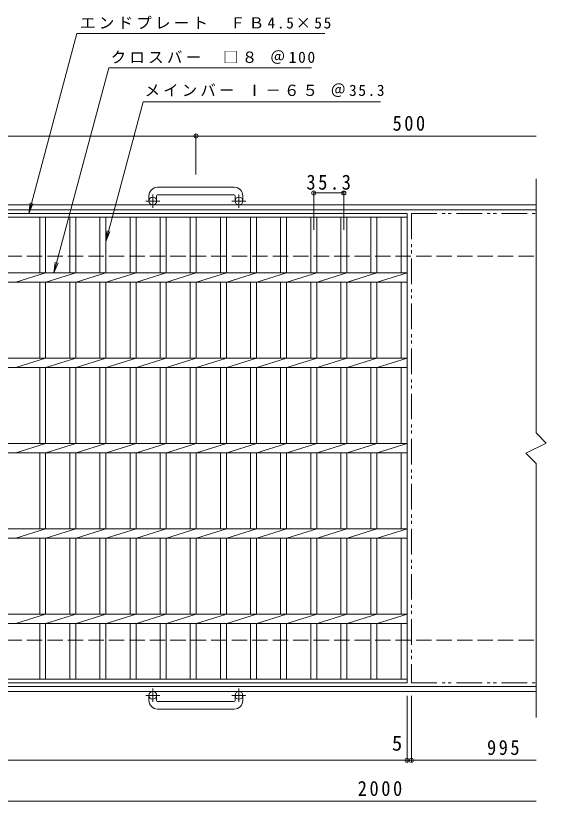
# Model space of a CAD drawing. Units: millimetres, scale not verified. Extents: x -925 to 979, y -824 to 735.
# Drawn here: x -327 to 294, y -185 to 735 of the extents above; entities that cross this region are included whole.
import ezdxf
from ezdxf.enums import TextEntityAlignment as Align

# ---------------------------------------------------------------- set-up
doc = ezdxf.new("R2010")
doc.units = ezdxf.units.MM
doc.header["$LTSCALE"] = 6
doc.header["$PDMODE"] = 32
doc.header["$PDSIZE"] = 4.8
for name, pattern in [('CHAIN1', [8, 5, -1, 1, -1]), ('DASHED3', [4, 3, -1]), ('DOUBLE_CHAIN1', [8.8, 5, -1, 0.6, -0.6, 0.6, -1])]:
    doc.linetypes.add(name, pattern=pattern)
for name, color, linetype, lineweight in [('B-1_ピット', 2, 'Continuous', 9), ('B-2_蓋', 3, 'Continuous', 9), ('B-4_寸法', 7, 'Continuous', 9)]:
    doc.layers.add(name, color=color, linetype=linetype, lineweight=lineweight)
doc.styles.add('ＭＳ ゴシック', font='')
doc.styles.get('ＭＳ ゴシック').set_extended_font_data('MS Gothic')

msp = doc.modelspace()

# ---------------------------------------------------------------- linework, layer by layer
at = {"layer": 'B-1_ピット'}
for p, q in [((-71.261, 534.002), (-161.261, 534.002)), ((-161.262, 525.003), (-71.261, 525.003)), ((-171.262, 524.003), (-171.262, 517.903)), ((-162.262, 524.003), (-162.262, 517.903)), ((-70.261, 524.003), (-70.261, 517.903)), ((-61.262, 524.003), (-61.262, 517.903)), ((282.387, 513.403), (-866.262, 513.403)), ((282.387, 507.402), (-866.262, 507.402)), ((282.387, -50.597), (-866.262, -50.597)), ((282.387, -56.597), (-866.262, -56.597)), ((-171.262, -67.198), (-171.262, -61.098)), ((-162.262, -67.198), (-162.262, -61.098)), ((-70.261, -67.198), (-70.261, -61.098)), ((-61.262, -67.198), (-61.262, -61.098)), ((-161.262, -68.198), (-71.261, -68.198)), ((-71.261, -77.198), (-161.261, -77.198))]:
    msp.add_line(p, q, dxfattribs=at)
at = {"layer": 'B-1_ピット', "linetype": 'CHAIN1'}
for p, q in [((-166.761, 509.795), (-166.761, 525.393)), ((-65.761, 509.795), (-65.761, 525.393)), ((-158.598, 517.903), (-175.006, 517.903)), ((-57.599, 517.903), (-74.006, 517.903)), ((-166.761, -52.991), (-166.761, -68.588)), ((-65.761, -52.991), (-65.761, -68.588)), ((-158.598, -61.098), (-175.006, -61.098)), ((-57.599, -61.098), (-74.006, -61.098))]:
    msp.add_line(p, q, dxfattribs=at)
at = {"layer": 'B-1_ピット', "linetype": 'DASHED3'}
for p, q in [((-866.262, 453.403), (282.387, 453.403)), ((-866.262, 3.402), (282.387, 3.402))]:
    msp.add_line(p, q, dxfattribs=at)
at = {"layer": 'B-1_ピット'}
for centre in [(-166.761, 517.903), (-65.761, 517.903), (-166.761, -61.098), (-65.761, -61.098)]:
    msp.add_circle(centre, 4.5, dxfattribs=at)
for centre, radius, start, end in [((-161.261, 524.003), 10, 90, 180), ((-71.261, 524.003), 10, 0, 90), ((-161.262, 524.003), 1, 90, 180), ((-71.261, 524.003), 1, 0, 90), ((-161.261, -67.198), 10, 180, 270), ((-161.262, -67.198), 1, 180, 270), ((-71.261, -67.198), 10, 270, 0), ((-71.261, -67.198), 1, 270, 0)]:
    msp.add_arc(centre, radius, start, end, dxfattribs=at)
at = {"layer": 'B-2_蓋'}
for p, q in [((282.387, 543.727), (282.387, 246.403)), ((-863.762, 503.403), (131.239, 503.403)), ((-863.762, 498.903), (131.239, 498.903)), ((-299.361, 498.903), (-299.361, 433.903)), ((-292.361, 498.903), (-292.361, 433.903)), ((-264.062, 498.903), (-264.062, 433.903)), ((-257.062, 498.903), (-257.062, 433.903)), ((-228.761, 498.903), (-228.761, 433.903)), ((-221.761, 498.903), (-221.761, 433.903)), ((-193.461, 498.903), (-193.461, 433.903)), ((-186.461, 498.903), (-186.461, 433.903)), ((-158.162, 498.903), (-158.162, 433.903)), ((-151.162, 498.903), (-151.162, 433.903)), ((-122.862, 498.903), (-122.862, 433.903)), ((-115.862, 498.903), (-115.862, 433.903)), ((-87.562, 498.903), (-87.562, 433.903)), ((-80.562, 498.903), (-80.562, 433.903)), ((-52.262, 498.903), (-52.262, 433.903)), ((-45.262, 498.903), (-45.262, 433.903)), ((-16.961, 498.903), (-16.961, 433.903)), ((-9.961, 498.903), (-9.961, 433.903)), ((18.339, 498.903), (18.339, 433.903)), ((25.339, 498.903), (25.339, 433.903)), ((53.638, 498.903), (53.638, 433.903)), ((60.639, 498.903), (60.639, 433.903)), ((88.938, 498.903), (88.938, 433.903)), ((95.939, 498.903), (95.939, 433.903)), ((124.238, 498.903), (124.238, 433.903)), ((131.239, 503.403), (131.239, -46.598)), ((-863.762, 433.903), (131.239, 433.903)), ((-327.262, 422.904), (-292.362, 433.903)), ((-291.961, 422.904), (-257.062, 433.903)), ((-256.661, 422.904), (-221.761, 433.903)), ((-221.362, 422.904), (-186.462, 433.903)), ((-186.061, 422.904), (-151.162, 433.903)), ((-150.761, 422.904), (-115.862, 433.903)), ((-115.462, 422.904), (-80.562, 433.903)), ((-80.161, 422.904), (-45.262, 433.903)), ((-44.861, 422.904), (-9.961, 433.903)), ((-9.561, 422.904), (25.339, 433.903)), ((25.738, 422.904), (60.639, 433.903)), ((61.038, 422.904), (95.938, 433.903)), ((96.339, 422.904), (131.238, 433.903)), ((-863.762, 422.904), (131.239, 422.904)), ((-299.361, 422.904), (-299.361, 333.903)), ((-292.361, 422.904), (-292.361, 333.903)), ((-264.062, 422.904), (-264.062, 333.903)), ((-257.062, 422.904), (-257.062, 333.903)), ((-228.761, 422.904), (-228.761, 333.903)), ((-221.761, 422.904), (-221.761, 333.903)), ((-193.461, 422.904), (-193.461, 333.903)), ((-186.461, 422.904), (-186.461, 333.903)), ((-158.162, 422.904), (-158.162, 333.903)), ((-151.162, 422.904), (-151.162, 333.903)), ((-122.862, 422.904), (-122.862, 333.903)), ((-115.862, 422.904), (-115.862, 333.903)), ((-87.562, 422.904), (-87.562, 333.903)), ((-80.562, 422.904), (-80.562, 333.903)), ((-52.262, 422.904), (-52.262, 333.903)), ((-45.262, 422.904), (-45.262, 333.903)), ((-16.961, 422.904), (-16.961, 333.903)), ((-9.961, 422.904), (-9.961, 333.903)), ((18.339, 422.904), (18.339, 333.903)), ((25.339, 422.904), (25.339, 333.903)), ((53.638, 422.904), (53.638, 333.903)), ((60.639, 422.904), (60.639, 333.903)), ((88.938, 422.904), (88.938, 333.903)), ((95.939, 422.904), (95.939, 333.903)), ((124.238, 422.904), (124.238, 333.903)), ((-863.762, 333.903), (131.239, 333.903)), ((-327.262, 322.904), (-292.362, 333.903)), ((-291.961, 322.904), (-257.062, 333.903)), ((-256.661, 322.904), (-221.761, 333.903)), ((-221.362, 322.904), (-186.462, 333.903)), ((-186.061, 322.904), (-151.162, 333.903)), ((-150.761, 322.904), (-115.862, 333.903)), ((-115.462, 322.904), (-80.562, 333.903)), ((-80.161, 322.904), (-45.262, 333.903)), ((-44.861, 322.904), (-9.961, 333.903)), ((-9.561, 322.904), (25.339, 333.903)), ((25.738, 322.904), (60.639, 333.903)), ((61.038, 322.904), (95.938, 333.903)), ((96.339, 322.904), (131.238, 333.903)), ((-863.762, 322.904), (131.239, 322.904)), ((-299.361, 322.904), (-299.361, 233.903)), ((-292.361, 322.904), (-292.361, 233.903)), ((-264.062, 322.904), (-264.062, 233.903)), ((-257.062, 322.904), (-257.062, 233.903)), ((-228.761, 322.904), (-228.761, 233.903)), ((-221.761, 322.904), (-221.761, 233.903)), ((-193.461, 322.904), (-193.461, 233.903)), ((-186.461, 322.904), (-186.461, 233.903)), ((-158.162, 322.904), (-158.162, 233.903)), ((-151.162, 322.904), (-151.162, 233.903)), ((-122.862, 322.904), (-122.862, 233.903)), ((-115.862, 322.904), (-115.862, 233.903)), ((-87.562, 322.904), (-87.562, 233.903)), ((-80.562, 322.904), (-80.562, 233.903)), ((-52.262, 322.904), (-52.262, 233.903)), ((-45.262, 322.904), (-45.262, 233.903)), ((-16.961, 322.904), (-16.961, 233.903)), ((-9.961, 322.904), (-9.961, 233.903)), ((18.339, 322.904), (18.339, 233.903)), ((25.339, 322.904), (25.339, 233.903)), ((53.638, 322.904), (53.638, 233.903)), ((60.639, 322.904), (60.639, 233.903)), ((88.938, 322.904), (88.938, 233.903)), ((95.939, 322.904), (95.939, 233.903)), ((124.238, 322.904), (124.238, 233.903)), ((-863.762, 233.903), (131.239, 233.903)), ((-327.262, 222.903), (-292.362, 233.903)), ((-291.961, 222.903), (-257.062, 233.903)), ((-256.661, 222.903), (-221.761, 233.903)), ((-221.362, 222.903), (-186.462, 233.903)), ((-186.061, 222.903), (-151.162, 233.903)), ((-150.761, 222.903), (-115.862, 233.903)), ((-115.462, 222.903), (-80.562, 233.903)), ((-80.161, 222.903), (-45.262, 233.903)), ((-44.861, 222.903), (-9.961, 233.903)), ((-9.561, 222.903), (25.339, 233.903)), ((25.738, 222.903), (60.639, 233.903)), ((61.038, 222.903), (95.938, 233.903)), ((96.339, 222.903), (131.238, 233.903)), ((-863.762, 222.902), (131.239, 222.902)), ((-299.361, 222.902), (-299.361, 133.902)), ((-292.361, 222.902), (-292.361, 133.902)), ((-264.062, 222.902), (-264.062, 133.902)), ((-257.062, 222.902), (-257.062, 133.902)), ((-228.761, 222.902), (-228.761, 133.902)), ((-221.761, 222.902), (-221.761, 133.902)), ((-193.461, 222.902), (-193.461, 133.902)), ((-186.461, 222.902), (-186.461, 133.902)), ((-158.162, 222.902), (-158.162, 133.902)), ((-151.162, 222.902), (-151.162, 133.902)), ((-122.862, 222.902), (-122.862, 133.902)), ((-115.862, 222.902), (-115.862, 133.902)), ((-87.562, 222.902), (-87.562, 133.902)), ((-80.562, 222.902), (-80.562, 133.902)), ((-52.262, 222.902), (-52.262, 133.902)), ((-45.262, 222.902), (-45.262, 133.902)), ((-16.961, 222.902), (-16.961, 133.902)), ((-9.961, 222.902), (-9.961, 133.902)), ((18.339, 222.902), (18.339, 133.902)), ((25.339, 222.902), (25.339, 133.902)), ((53.638, 222.902), (53.638, 133.902)), ((60.639, 222.902), (60.639, 133.902)), ((88.938, 222.902), (88.938, 133.902)), ((95.939, 222.902), (95.939, 133.902)), ((124.238, 222.902), (124.238, 133.902)), ((282.387, 210.403), (282.387, -86.922)), ((-863.762, 133.902), (131.239, 133.902)), ((-327.262, 122.903), (-292.362, 133.903)), ((-291.961, 122.903), (-257.062, 133.903)), ((-256.661, 122.903), (-221.761, 133.903)), ((-221.362, 122.903), (-186.462, 133.903)), ((-186.061, 122.903), (-151.162, 133.903)), ((-150.761, 122.903), (-115.862, 133.903)), ((-115.462, 122.903), (-80.562, 133.903)), ((-80.161, 122.903), (-45.262, 133.903)), ((-44.861, 122.903), (-9.961, 133.903)), ((-9.561, 122.903), (25.339, 133.903)), ((25.738, 122.903), (60.639, 133.903)), ((61.038, 122.903), (95.938, 133.903)), ((96.339, 122.903), (131.238, 133.903)), ((-863.762, 122.903), (131.239, 122.903)), ((-299.361, 122.903), (-299.361, 33.903)), ((-292.361, 122.903), (-292.361, 33.903)), ((-264.062, 122.903), (-264.062, 33.903)), ((-257.062, 122.903), (-257.062, 33.903)), ((-228.761, 122.903), (-228.761, 33.903)), ((-221.761, 122.903), (-221.761, 33.903)), ((-193.461, 122.903), (-193.461, 33.903)), ((-186.461, 122.903), (-186.461, 33.903)), ((-158.162, 122.903), (-158.162, 33.903)), ((-151.162, 122.903), (-151.162, 33.903)), ((-122.862, 122.903), (-122.862, 33.903)), ((-115.862, 122.903), (-115.862, 33.903)), ((-87.562, 122.903), (-87.562, 33.903)), ((-80.562, 122.903), (-80.562, 33.903)), ((-52.262, 122.903), (-52.262, 33.903)), ((-45.262, 122.903), (-45.262, 33.903)), ((-16.961, 122.903), (-16.961, 33.903)), ((-9.961, 122.903), (-9.961, 33.903)), ((18.339, 122.903), (18.339, 33.903)), ((25.339, 122.903), (25.339, 33.903)), ((53.638, 122.903), (53.638, 33.903)), ((60.639, 122.903), (60.639, 33.903)), ((88.938, 122.903), (88.938, 33.903)), ((95.939, 122.903), (95.939, 33.903)), ((124.238, 122.903), (124.238, 33.903)), ((-863.762, 33.903), (131.239, 33.903)), ((-327.262, 22.903), (-292.362, 33.903)), ((-291.961, 22.903), (-257.062, 33.903)), ((-256.661, 22.903), (-221.761, 33.903)), ((-221.362, 22.903), (-186.462, 33.903)), ((-186.061, 22.903), (-151.162, 33.903)), ((-150.761, 22.903), (-115.862, 33.903)), ((-115.462, 22.903), (-80.562, 33.903)), ((-80.161, 22.903), (-45.262, 33.903)), ((-44.861, 22.903), (-9.961, 33.903)), ((-9.561, 22.903), (25.339, 33.903)), ((25.738, 22.903), (60.639, 33.903)), ((61.038, 22.903), (95.938, 33.903)), ((96.339, 22.903), (131.238, 33.903)), ((-863.762, 22.903), (131.239, 22.903)), ((-299.361, 22.903), (-299.361, -42.098)), ((-292.361, 22.903), (-292.361, -42.098)), ((-264.062, 22.903), (-264.062, -42.098)), ((-257.062, 22.903), (-257.062, -42.098)), ((-228.761, 22.903), (-228.761, -42.098)), ((-221.761, 22.903), (-221.761, -42.098)), ((-193.461, 22.903), (-193.461, -42.098)), ((-186.461, 22.903), (-186.461, -42.098)), ((-158.162, 22.903), (-158.162, -42.098)), ((-151.162, 22.903), (-151.162, -42.098)), ((-122.862, 22.903), (-122.862, -42.098)), ((-115.862, 22.903), (-115.862, -42.098)), ((-87.562, 22.903), (-87.562, -42.098)), ((-80.562, 22.903), (-80.562, -42.098)), ((-52.262, 22.903), (-52.262, -42.098)), ((-45.262, 22.903), (-45.262, -42.098)), ((-16.961, 22.903), (-16.961, -42.098)), ((-9.961, 22.903), (-9.961, -42.098)), ((18.339, 22.903), (18.339, -42.098)), ((25.339, 22.903), (25.339, -42.098)), ((53.638, 22.903), (53.638, -42.098)), ((60.639, 22.903), (60.639, -42.098)), ((88.938, 22.903), (88.938, -42.098)), ((95.939, 22.903), (95.939, -42.098)), ((124.238, 22.903), (124.238, -42.098)), ((131.239, -42.098), (-863.762, -42.098)), ((131.239, -46.598), (-863.762, -46.598))]:
    msp.add_line(p, q, dxfattribs=at)
at = {"layer": 'B-2_蓋', "linetype": 'DOUBLE_CHAIN1'}
for p, q in [((136.239, 503.403), (136.239, -46.598)), ((136.239, 503.403), (282.387, 503.403)), ((136.239, -46.598), (282.387, -46.598))]:
    msp.add_line(p, q, dxfattribs=at)
at = {"layer": 'B-2_蓋'}
msp.add_lwpolyline([(282.387, 246.403), (294.387, 234.403), (270.387, 222.403), (282.387, 210.403)], dxfattribs=at)
at = {"layer": 'B-4_寸法'}
for p, q in [((-312.183, 503.403), (-255.753, 714.003)), ((-255.753, 714.003), (35.015, 714.003)), ((-282.667, 433.903), (-218.333, 674.003)), ((-218.333, 674.003), (19.021, 674.003)), ((-221.761, 470.532), (-177.959, 634.003)), ((-177.959, 634.003), (100.221, 634.003)), ((-866.262, 594.002), (282.387, 594.002)), ((-116.261, 549.002), (-116.261, 595.802)), ((21.839, 484.124), (21.839, 529.154)), ((21.839, 527.354), (57.139, 527.354)), ((57.139, 484.124), (57.139, 529.154)), ((-312.183, 503.403), (-310.552, 515.796)), ((-312.183, 503.403), (-307.4, 514.951)), ((-221.761, 470.532), (-220.13, 482.925)), ((-221.761, 470.532), (-216.978, 482.08)), ((-282.667, 433.903), (-281.036, 446.296)), ((-282.667, 433.903), (-277.884, 445.451)), ((131.239, -61.598), (131.239, -138.998)), ((136.239, -61.598), (136.239, -138.998)), ((-925.113, -137.198), (282.387, -137.198)), ((-866.262, -185.198), (282.387, -185.198))]:
    msp.add_line(p, q, dxfattribs=at)
for p in [(-116.261, 594.002), (21.839, 527.354), (57.139, 527.354), (131.239, -137.198), (136.239, -137.198)]:
    msp.add_point(p, dxfattribs=at)

# ---------------------------------------------------------------- texts
at = {"layer": 'B-4_寸法', "color": 2, "style": 'ＭＳ ゴシック'}
msp.add_text('5', height=17.6, dxfattribs=at).set_placement((113.499, -131.198), align=Align.BOTTOM_LEFT)
at = {"layer": 'B-4_寸法', "char_height": 13.2, "attachment_point": 7, "style": 'ＭＳ ゴシック'}
for s, insert in [('\\T1.22;エンドプレート\\~\\~ＦＢ4.5×55', (-251.927, 719.216)), ('\\T1.22;クロスバー\\~\\~□８\\~＠100', (-216.032, 678.492)), ('\\T1.21;メインバー\\~Ⅰ－６５\\~＠35.3', (-176.363, 639.738))]:
    msp.add_mtext(s, dxfattribs=dict(at, insert=insert))
at = {"layer": 'B-4_寸法', "color": 2, "char_height": 17.6, "attachment_point": 7, "style": 'ＭＳ ゴシック'}
for s, insert in [('\\T1.27;\\W0.9;500', (114.239, 600.002)), ('\\T1.28;\\W0.9;35.3', (13.239, 530.954)), ('\\T1.27;\\W0.9;995', (224.911, -131.198)), ('\\T1.28;\\W0.9;2000', (73.376, -179.198))]:
    msp.add_mtext(s, dxfattribs=dict(at, insert=insert))

doc.saveas('drawing.dxf')
